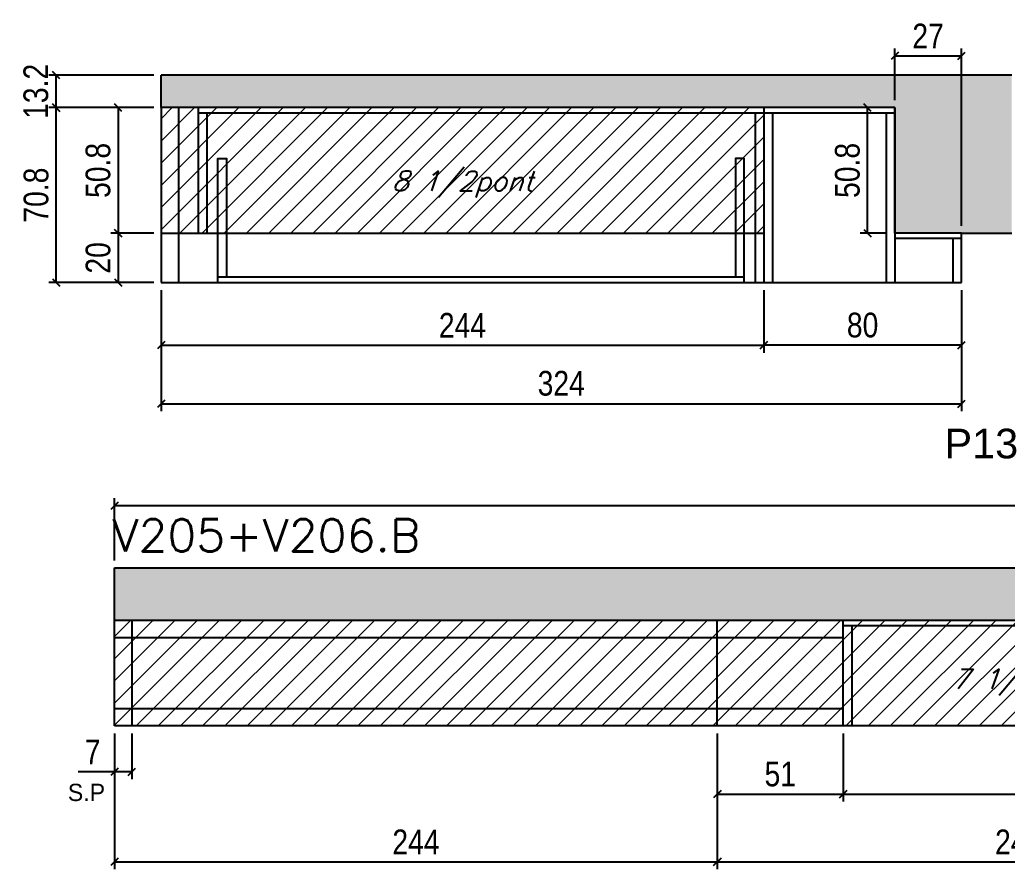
# Model space of a CAD drawing. Extents: x 137137 to 143418, y 10464 to 34486.
# Drawn here: x 140684.7 to 141084.5, y 32753.4 to 33097.2 of the extents above; entities that cross this region are included whole.
import ezdxf

# ---------------------------------------------------------------- set-up
doc = ezdxf.new("R2010")
doc.units = 0
for name, color, linetype in [('5', 5, 'Continuous'), ('COTA', 241, 'Continuous'), ('Painéis', 200, 'Continuous'), ('SARR_2.2x7', 40, 'Continuous'), ('SARR_3.5x7', 81, 'Continuous'), ('texto', 7, 'Continuous')]:
    doc.layers.add(name, color=color, linetype=linetype)
for name, color, linetype, lineweight in [('CHAPA REAPROV', 6, 'Continuous', 13), ('Hachura', 251, 'Continuous', 9), ('Texto Seção', 7, 'Continuous', 15)]:
    doc.layers.add(name, color=color, linetype=linetype, lineweight=lineweight)
doc.styles.add('COTA TECNICA', font='techl___.ttf', dxfattribs={"height": 10})
doc.styles.add('REGUA-120', font='ROMANS.shx', dxfattribs={"height": 15})
doc.styles.add('Romans', font='romans.shx')
doc.styles.add('ROMAS860', font='ROMAS860.SHX')
doc.styles.get("Standard").update_dxf_attribs({"font": 'arial.ttf'})
doc.dimstyles.new('PAINEL', dxfattribs={"dimtxt": 10, "dimasz": 3, "dimexe": 3, "dimexo": 3, "dimgap": 3, "dimtad": 1, "dimdec": 1, "dimzin": 12, "dimdsep": 46, "dimtxsty": 'COTA TECNICA', "dimblk1": 'OBLIQUE', "dimblk2": 'OBLIQUE', "dimsah": 1, "dimcen": 0.9, "dimclrd": 4, "dimclre": 4, "dimclrt": 240, "dimadec": 1, "dimazin": 3, "dimtfac": 1, "dimtdec": 1, "dimtmove": 0, "dimatfit": 3, "dimfxl": 1, "dimtolj": 1, "dimtzin": 12, "dimarcsym": 0})
pattern_1 = [(45, (257.494, -7.6755), (-4.49012806, 4.49012806), [])]

# ---------------------------------------------------------------- blocks, each defined once
blk = doc.blocks.new('_Oblique')
at = {"color": 0, "linetype": 'ByBlock', "lineweight": -2}
blk.add_line((-0.5, -0.5), (0.5, 0.5), dxfattribs=at)
blk = doc.blocks.new('*D202')
at = {"layer": 'COTA', "color": 4, "linetype": 'ByBlock', "lineweight": -2, "transparency": 16777216}
for p, q in [((140723.15, 32808.37), (140723.15, 32753.37)), ((140967.15, 32808.37), (140967.15, 32753.37)), ((140723.15, 32756.37), (140967.15, 32756.37))]:
    blk.add_line(p, q, dxfattribs=at)
at = {"layer": 'Defpoints', "color": 0, "linetype": 'ByBlock', "transparency": 16777216}
for p in [(140723.15, 32811.37), (140967.15, 32811.37), (140967.15, 32756.37)]:
    blk.add_point(p, dxfattribs=at)
at = {"layer": 'COTA', "color": 4, "linetype": 'ByBlock', "lineweight": -2, "transparency": 16777216, "xscale": 3, "yscale": 3, "zscale": 3, "rotation": 180}
blk.add_blockref('_Oblique', (140723.15, 32756.37), dxfattribs=at)
at = {"layer": 'COTA', "color": 4, "linetype": 'ByBlock', "lineweight": -2, "transparency": 16777216, "xscale": 3, "yscale": 3, "zscale": 3}
blk.add_blockref('_Oblique', (140967.15, 32756.37), dxfattribs=at)
at = {"layer": 'COTA', "color": 240, "linetype": 'ByBlock', "transparency": 16777216, "insert": (140845.15, 32764.45), "char_height": 10, "attachment_point": 5, "style": 'COTA TECNICA'}
blk.add_mtext('\\A1;244', dxfattribs=at)
blk = doc.blocks.new('*D203')
at = {"layer": 'COTA', "color": 4, "linetype": 'ByBlock', "lineweight": -2, "transparency": 16777216}
for p, q in [((140967.15, 32808.37), (140967.15, 32753.37)), ((141211.15, 32808.37), (141211.15, 32753.37)), ((140967.15, 32756.37), (141211.15, 32756.37))]:
    blk.add_line(p, q, dxfattribs=at)
at = {"layer": 'Defpoints', "color": 0, "linetype": 'ByBlock', "transparency": 16777216}
for p in [(140967.15, 32811.37), (141211.15, 32811.37), (141211.15, 32756.37)]:
    blk.add_point(p, dxfattribs=at)
at = {"layer": 'COTA', "color": 4, "linetype": 'ByBlock', "lineweight": -2, "transparency": 16777216, "xscale": 3, "yscale": 3, "zscale": 3, "rotation": 180}
blk.add_blockref('_Oblique', (140967.15, 32756.37), dxfattribs=at)
at = {"layer": 'COTA', "color": 4, "linetype": 'ByBlock', "lineweight": -2, "transparency": 16777216, "xscale": 3, "yscale": 3, "zscale": 3}
blk.add_blockref('_Oblique', (141211.15, 32756.37), dxfattribs=at)
at = {"layer": 'COTA', "color": 240, "linetype": 'ByBlock', "transparency": 16777216, "insert": (141089.15, 32764.45), "char_height": 10, "attachment_point": 5, "style": 'COTA TECNICA'}
blk.add_mtext('\\A1;244', dxfattribs=at)
blk = doc.blocks.new('*D41')
at = {"layer": 'COTA', "color": 4, "linetype": 'ByBlock', "lineweight": -2, "transparency": 16777216}
for p, q in [((140741.97, 32987.8), (140741.97, 32938.77)), ((141065.97, 32987.8), (141065.97, 32938.77)), ((140741.97, 32941.77), (141065.97, 32941.77))]:
    blk.add_line(p, q, dxfattribs=at)
at = {"layer": 'Defpoints', "color": 0, "linetype": 'ByBlock', "transparency": 16777216}
for p in [(140741.97, 32990.8), (141065.97, 32990.8), (141065.97, 32941.77)]:
    blk.add_point(p, dxfattribs=at)
at = {"layer": 'COTA', "color": 4, "linetype": 'ByBlock', "lineweight": -2, "transparency": 16777216, "xscale": 3, "yscale": 3, "zscale": 3, "rotation": 180}
blk.add_blockref('_Oblique', (140741.97, 32941.77), dxfattribs=at)
at = {"layer": 'COTA', "color": 4, "linetype": 'ByBlock', "lineweight": -2, "transparency": 16777216, "xscale": 3, "yscale": 3, "zscale": 3}
blk.add_blockref('_Oblique', (141065.97, 32941.77), dxfattribs=at)
at = {"layer": 'COTA', "color": 240, "linetype": 'ByBlock', "transparency": 16777216, "insert": (140903.97, 32949.99), "char_height": 10, "attachment_point": 5, "style": 'COTA TECNICA'}
blk.add_mtext('\\A1;324', dxfattribs=at)
blk = doc.blocks.new('*D42')
at = {"layer": 'COTA', "color": 4, "linetype": 'ByBlock', "lineweight": -2, "transparency": 16777216}
for p, q in [((140985.97, 32987.8), (140985.97, 32962.44)), ((141065.97, 32987.8), (141065.97, 32962.44)), ((141065.97, 32965.44), (140985.97, 32965.44))]:
    blk.add_line(p, q, dxfattribs=at)
at = {"layer": 'Defpoints', "color": 0, "linetype": 'ByBlock', "transparency": 16777216}
for p in [(140985.97, 32990.8), (141065.97, 32990.8), (140985.97, 32965.44)]:
    blk.add_point(p, dxfattribs=at)
at = {"layer": 'COTA', "color": 4, "linetype": 'ByBlock', "lineweight": -2, "transparency": 16777216, "xscale": 3, "yscale": 3, "zscale": 3, "rotation": 180}
blk.add_blockref('_Oblique', (140985.97, 32965.44), dxfattribs=at)
at = {"layer": 'COTA', "color": 4, "linetype": 'ByBlock', "lineweight": -2, "transparency": 16777216, "xscale": 3, "yscale": 3, "zscale": 3}
blk.add_blockref('_Oblique', (141065.97, 32965.44), dxfattribs=at)
at = {"layer": 'COTA', "color": 240, "linetype": 'ByBlock', "transparency": 16777216, "insert": (141025.97, 32973.56), "char_height": 10, "attachment_point": 5, "style": 'COTA TECNICA'}
blk.add_mtext('\\A1;80', dxfattribs=at)
blk = doc.blocks.new('*D19')
at = {"layer": 'COTA', "color": 4, "linetype": 'ByBlock', "lineweight": -2, "transparency": 16777216}
for p, q in [((140738.97, 33061.6), (140721.6, 33061.6)), ((140724.6, 33061.6), (140724.6, 33010.8)), ((140738.97, 33010.8), (140721.6, 33010.8))]:
    blk.add_line(p, q, dxfattribs=at)
at = {"layer": 'Defpoints', "color": 0, "linetype": 'ByBlock', "transparency": 16777216}
for p in [(140741.97, 33061.6), (140724.6, 33010.8), (140741.97, 33010.8)]:
    blk.add_point(p, dxfattribs=at)
at = {"layer": 'COTA', "color": 4, "linetype": 'ByBlock', "lineweight": -2, "transparency": 16777216, "xscale": 3, "yscale": 3, "zscale": 3}
for p, rotation in [((140724.6, 33061.6), 90), ((140724.6, 33010.8), 270)]:
    blk.add_blockref('_Oblique', p, dxfattribs=dict(at, rotation=rotation))
at = {"layer": 'COTA', "color": 240, "linetype": 'ByBlock', "transparency": 16777216, "insert": (140716.47, 33036.2), "char_height": 10, "attachment_point": 5, "rotation": 90, "style": 'COTA TECNICA'}
blk.add_mtext('\\A1;50.8', dxfattribs=at)
blk = doc.blocks.new('*D20')
at = {"layer": 'COTA', "color": 4, "linetype": 'ByBlock', "lineweight": -2, "transparency": 16777216}
for p, q in [((140738.97, 33074.8), (140696.53, 33074.8)), ((140699.53, 33061.6), (140699.53, 33074.8)), ((140738.97, 33061.6), (140696.53, 33061.6))]:
    blk.add_line(p, q, dxfattribs=at)
at = {"layer": 'Defpoints', "color": 0, "linetype": 'ByBlock', "transparency": 16777216}
for p in [(140699.53, 33074.8), (140741.97, 33074.8), (140741.97, 33061.6)]:
    blk.add_point(p, dxfattribs=at)
at = {"layer": 'COTA', "color": 4, "linetype": 'ByBlock', "lineweight": -2, "transparency": 16777216, "xscale": 3, "yscale": 3, "zscale": 3}
for p, rotation in [((140699.53, 33074.8), 90), ((140699.53, 33061.6), 270)]:
    blk.add_blockref('_Oblique', p, dxfattribs=dict(at, rotation=rotation))
at = {"layer": 'COTA', "color": 240, "linetype": 'ByBlock', "transparency": 16777216, "insert": (140691.31, 33068.2), "char_height": 10, "attachment_point": 5, "rotation": 90, "style": 'COTA TECNICA'}
blk.add_mtext('\\A1;13.2', dxfattribs=at)
blk = doc.blocks.new('*D21')
at = {"layer": 'COTA', "color": 4, "linetype": 'ByBlock', "lineweight": -2, "transparency": 16777216}
for p, q in [((140730.15, 32808.37), (140730.15, 32789.8)), ((140723.15, 32794.37), (140723.15, 32789.8)), ((140723.15, 32792.8), (140708.42, 32792.8)), ((140730.15, 32792.8), (140723.15, 32792.8))]:
    blk.add_line(p, q, dxfattribs=at)
at = {"layer": 'Defpoints', "color": 0, "linetype": 'ByBlock', "transparency": 16777216}
for p in [(140730.15, 32811.37), (140723.15, 32797.37), (140723.15, 32792.8)]:
    blk.add_point(p, dxfattribs=at)
at = {"layer": 'COTA', "color": 4, "linetype": 'ByBlock', "lineweight": -2, "transparency": 16777216, "xscale": 3, "yscale": 3, "zscale": 3, "rotation": 180}
blk.add_blockref('_Oblique', (140723.15, 32792.8), dxfattribs=at)
at = {"layer": 'COTA', "color": 4, "linetype": 'ByBlock', "lineweight": -2, "transparency": 16777216, "xscale": 3, "yscale": 3, "zscale": 3}
blk.add_blockref('_Oblique', (140730.15, 32792.8), dxfattribs=at)
at = {"layer": 'COTA', "color": 240, "linetype": 'ByBlock', "transparency": 16777216, "insert": (140714.28, 32800.87), "char_height": 10, "attachment_point": 5, "style": 'COTA TECNICA'}
blk.add_mtext('\\A1;7', dxfattribs=at)
blk = doc.blocks.new('*D120')
at = {"layer": 'COTA', "color": 4, "linetype": 'ByBlock', "lineweight": -2, "transparency": 16777216}
for p, q in [((140967.15, 32808.37), (140967.15, 32780.75)), ((141018.15, 32808.37), (141018.15, 32780.75)), ((140967.15, 32783.75), (141018.15, 32783.75))]:
    blk.add_line(p, q, dxfattribs=at)
at = {"layer": 'Defpoints', "color": 0, "linetype": 'ByBlock', "transparency": 16777216}
for p in [(140967.15, 32811.37), (141018.15, 32811.37), (141018.15, 32783.75)]:
    blk.add_point(p, dxfattribs=at)
at = {"layer": 'COTA', "color": 4, "linetype": 'ByBlock', "lineweight": -2, "transparency": 16777216, "xscale": 3, "yscale": 3, "zscale": 3, "rotation": 180}
blk.add_blockref('_Oblique', (140967.15, 32783.75), dxfattribs=at)
at = {"layer": 'COTA', "color": 4, "linetype": 'ByBlock', "lineweight": -2, "transparency": 16777216, "xscale": 3, "yscale": 3, "zscale": 3}
blk.add_blockref('_Oblique', (141018.15, 32783.75), dxfattribs=at)
at = {"layer": 'COTA', "color": 240, "linetype": 'ByBlock', "transparency": 16777216, "insert": (140992.65, 32791.86), "char_height": 10, "attachment_point": 5, "style": 'COTA TECNICA'}
blk.add_mtext('\\A1;51', dxfattribs=at)
blk = doc.blocks.new('*D121')
at = {"layer": 'COTA', "color": 4, "linetype": 'ByBlock', "lineweight": -2, "transparency": 16777216}
for p, q in [((141018.15, 32808.37), (141018.15, 32780.75)), ((141211.15, 32808.37), (141211.15, 32780.75)), ((141018.15, 32783.75), (141211.15, 32783.75))]:
    blk.add_line(p, q, dxfattribs=at)
at = {"layer": 'Defpoints', "color": 0, "linetype": 'ByBlock', "transparency": 16777216}
for p in [(141018.15, 32811.37), (141211.15, 32811.37), (141211.15, 32783.75)]:
    blk.add_point(p, dxfattribs=at)
at = {"layer": 'COTA', "color": 4, "linetype": 'ByBlock', "lineweight": -2, "transparency": 16777216, "xscale": 3, "yscale": 3, "zscale": 3, "rotation": 180}
blk.add_blockref('_Oblique', (141018.15, 32783.75), dxfattribs=at)
at = {"layer": 'COTA', "color": 4, "linetype": 'ByBlock', "lineweight": -2, "transparency": 16777216, "xscale": 3, "yscale": 3, "zscale": 3}
blk.add_blockref('_Oblique', (141211.15, 32783.75), dxfattribs=at)
at = {"layer": 'COTA', "color": 240, "linetype": 'ByBlock', "transparency": 16777216, "insert": (141114.65, 32792), "char_height": 10, "attachment_point": 5, "style": 'COTA TECNICA'}
blk.add_mtext('\\A1;193', dxfattribs=at)
blk = doc.blocks.new('*D5424')
at = {"layer": 'COTA', "color": 4, "lineweight": -2, "transparency": 16777216}
for p, q in [((140741.97, 32987.8), (140741.97, 32962.44)), ((140985.97, 32987.8), (140985.97, 32962.44)), ((140741.97, 32965.44), (140985.97, 32965.44))]:
    blk.add_line(p, q, dxfattribs=at)
at = {"layer": 'Defpoints', "color": 0, "transparency": 16777216}
for p in [(140741.97, 32990.8), (140985.97, 32990.8), (140985.97, 32965.44)]:
    blk.add_point(p, dxfattribs=at)
at = {"layer": 'COTA', "color": 4, "lineweight": -2, "transparency": 16777216, "xscale": 3, "yscale": 3, "zscale": 3, "rotation": 180}
blk.add_blockref('_Oblique', (140741.97, 32965.44), dxfattribs=at)
at = {"layer": 'COTA', "color": 4, "lineweight": -2, "transparency": 16777216, "xscale": 3, "yscale": 3, "zscale": 3}
blk.add_blockref('_Oblique', (140985.97, 32965.44), dxfattribs=at)
at = {"layer": 'COTA', "color": 240, "transparency": 16777216, "insert": (140863.97, 32973.51), "char_height": 10, "attachment_point": 5, "style": 'COTA TECNICA'}
blk.add_mtext('\\A1;244', dxfattribs=at)
blk = doc.blocks.new('*D5425')
at = {"layer": 'COTA', "color": 4, "lineweight": -2, "transparency": 16777216}
for p, q in [((141038.97, 33064.6), (141038.97, 33085.54)), ((141038.97, 33082.54), (141065.97, 33082.54)), ((141065.97, 33013.8), (141065.97, 33085.54))]:
    blk.add_line(p, q, dxfattribs=at)
at = {"layer": 'Defpoints', "color": 0, "transparency": 16777216}
for p in [(141065.97, 33082.54), (141038.97, 33061.6), (141065.97, 33010.8)]:
    blk.add_point(p, dxfattribs=at)
at = {"layer": 'COTA', "color": 4, "lineweight": -2, "transparency": 16777216, "xscale": 3, "yscale": 3, "zscale": 3, "rotation": 180}
blk.add_blockref('_Oblique', (141038.97, 33082.54), dxfattribs=at)
at = {"layer": 'COTA', "color": 4, "lineweight": -2, "transparency": 16777216, "xscale": 3, "yscale": 3, "zscale": 3}
blk.add_blockref('_Oblique', (141065.97, 33082.54), dxfattribs=at)
at = {"layer": 'COTA', "color": 240, "transparency": 16777216, "insert": (141052.47, 33090.61), "char_height": 10, "attachment_point": 5, "style": 'COTA TECNICA'}
blk.add_mtext('\\A1;27', dxfattribs=at)
blk = doc.blocks.new('*D5427')
at = {"layer": 'COTA', "color": 4, "lineweight": -2, "transparency": 16777216}
for p, q in [((141035.97, 33061.6), (141024.98, 33061.6)), ((141027.98, 33010.8), (141027.98, 33061.6)), ((141035.97, 33010.8), (141024.98, 33010.8))]:
    blk.add_line(p, q, dxfattribs=at)
at = {"layer": 'Defpoints', "color": 0, "transparency": 16777216}
for p in [(141027.98, 33061.6), (141038.97, 33061.6), (141038.97, 33010.8)]:
    blk.add_point(p, dxfattribs=at)
at = {"layer": 'COTA', "color": 4, "lineweight": -2, "transparency": 16777216, "xscale": 3, "yscale": 3, "zscale": 3}
for p, rotation in [((141027.98, 33061.6), 90), ((141027.98, 33010.8), 270)]:
    blk.add_blockref('_Oblique', p, dxfattribs=dict(at, rotation=rotation))
at = {"layer": 'COTA', "color": 240, "transparency": 16777216, "insert": (141019.85, 33036.2), "char_height": 10, "attachment_point": 5, "rotation": 90, "style": 'COTA TECNICA'}
blk.add_mtext('\\A1;50.8', dxfattribs=at)
blk = doc.blocks.new('*D5449')
at = {"layer": 'COTA', "color": 4, "lineweight": -2, "transparency": 16777216}
for p, q in [((140738.97, 33010.8), (140721.6, 33010.8)), ((140724.6, 33010.8), (140724.6, 32990.8)), ((140738.97, 32990.8), (140721.6, 32990.8))]:
    blk.add_line(p, q, dxfattribs=at)
at = {"layer": 'Defpoints', "color": 0, "transparency": 16777216}
for p in [(140741.97, 33010.8), (140724.6, 32990.8), (140741.97, 32990.8)]:
    blk.add_point(p, dxfattribs=at)
at = {"layer": 'COTA', "color": 4, "lineweight": -2, "transparency": 16777216, "xscale": 3, "yscale": 3, "zscale": 3}
for p, rotation in [((140724.6, 33010.8), 90), ((140724.6, 32990.8), 270)]:
    blk.add_blockref('_Oblique', p, dxfattribs=dict(at, rotation=rotation))
at = {"layer": 'COTA', "color": 240, "transparency": 16777216, "insert": (140716.5, 33000.8), "char_height": 10, "attachment_point": 5, "rotation": 90, "style": 'COTA TECNICA'}
blk.add_mtext('\\A1;20', dxfattribs=at)
blk = doc.blocks.new('*D5450')
at = {"layer": 'COTA', "color": 4, "lineweight": -2, "transparency": 16777216}
for p, q in [((140738.97, 33061.6), (140696.53, 33061.6)), ((140699.53, 32990.8), (140699.53, 33061.6)), ((140738.97, 32990.8), (140696.53, 32990.8))]:
    blk.add_line(p, q, dxfattribs=at)
at = {"layer": 'Defpoints', "color": 0, "transparency": 16777216}
for p in [(140699.53, 33061.6), (140741.97, 33061.6), (140741.97, 32990.8)]:
    blk.add_point(p, dxfattribs=at)
at = {"layer": 'COTA', "color": 4, "lineweight": -2, "transparency": 16777216, "xscale": 3, "yscale": 3, "zscale": 3}
for p, rotation in [((140699.53, 33061.6), 90), ((140699.53, 32990.8), 270)]:
    blk.add_blockref('_Oblique', p, dxfattribs=dict(at, rotation=rotation))
at = {"layer": 'COTA', "color": 240, "transparency": 16777216, "insert": (140691.4, 33026.2), "char_height": 10, "attachment_point": 5, "rotation": 90, "style": 'COTA TECNICA'}
blk.add_mtext('\\A1;70.8', dxfattribs=at)
blk = doc.blocks.new('*D6315')
at = {"layer": 'CHAPA REAPROV', "color": 4, "lineweight": -2, "ltscale": 25, "transparency": 16777216}
for p, q in [((140723.15, 32878.37), (140723.15, 32903.5)), ((141699.15, 32878.37), (141699.15, 32903.5)), ((141699.15, 32900.5), (140723.15, 32900.5))]:
    blk.add_line(p, q, dxfattribs=at)
at = {"layer": 'Defpoints', "color": 0, "ltscale": 25, "transparency": 16777216}
for p in [(140723.15, 32900.5), (140723.15, 32875.37), (141699.15, 32875.37)]:
    blk.add_point(p, dxfattribs=at)
at = {"layer": 'CHAPA REAPROV', "color": 4, "lineweight": -2, "ltscale": 25, "transparency": 16777216, "xscale": 3, "yscale": 3, "zscale": 3, "rotation": 180}
blk.add_blockref('_Oblique', (140723.15, 32900.5), dxfattribs=at)
at = {"layer": 'CHAPA REAPROV', "color": 4, "lineweight": -2, "ltscale": 25, "transparency": 16777216, "xscale": 3, "yscale": 3, "zscale": 3}
blk.add_blockref('_Oblique', (141699.15, 32900.5), dxfattribs=at)
at = {"layer": 'CHAPA REAPROV', "color": 240, "ltscale": 25, "transparency": 16777216, "insert": (141211.15, 32908.63), "char_height": 10, "attachment_point": 5, "style": 'COTA TECNICA'}
blk.add_mtext('\\A1;976', dxfattribs=at)

msp = doc.modelspace()

# ---------------------------------------------------------------- hatches: boundary and pattern name
at = {"layer": 'COTA', "linetype": 'ByBlock'}
h = msp.add_hatch(dxfattribs=at)
h.set_pattern_fill('AR-CONC', color=256, scale=0.03)
h.set_pattern_definition([(50, (0, 15.294), (5.46554007, -0.47817257), [0.5715, -6.2865]), (355, (0, 15.294), (-1.05730264, 5.73170536), [0.4572, -5.02921753]), (100.4514447, (0.4555, 15.254), (4.40823741, 5.25353256), [0.48570026, -5.34270734]), (46.1842, (0, 16.818), (8.13237123, -1.26126984), [0.85725, -9.42975]), (96.6355576, (0.678, 16.713), (7.122124, 7.42278374), [0.7285507, -8.01406824]), (351.184151, (0, 16.818), (7.122124, 7.42278374), [0.685799, -7.54379196]), (21, (0.762, 16.437), (4.54843174, -3.06795595), [0.5715, -6.2865]), (326, (0.762, 16.437), (1.85406085, 5.52563898), [0.4572, -5.0292]), (71.451445, (1.141, 16.1813), (6.40249258, 2.45768307), [0.48570026, -5.34269813]), (37.5, (0, 15.294), (0.092658098, 2.536651166), [0, -4.96824, 0, -5.1054, 0, -5.04825]), (7.5, (0, 15.294), (2.004589875, 3.005417245), [0, -2.91084, 0, -4.85394, 0, -1.92405]), (327.5, (-1.6993, 15.294), (4.067717855, -0.17186232), [0, -1.905, 0, -5.9436, 0, -7.8867]), (317.5, (-2.4613, 15.294), (4.44387544, 0.76279473), [0, -2.4765, 0, -3.94716, 0, -5.6007])])
h.paths.add_polyline_path([(141038.97, 33010.8), (141065.97, 33010.8), (141086.37, 33010.8), (141086.37, 33074.8), (140741.97, 33074.8), (140741.97, 33061.6), (141038.97, 33061.6)])
h = msp.add_hatch(dxfattribs=at)
h.set_pattern_fill('AR-CONC', color=256, scale=0.03)
h.paths.add_polyline_path([(141699.15, 32875.37), (140723.15, 32875.37), (140723.15, 32854.17), (141699.15, 32854.17)])
at = {"layer": 'Hachura', "linetype": 'ByBlock'}
h = msp.add_hatch(dxfattribs=at)
h.set_pattern_fill('ANSI31', color=256, scale=2)
h.set_pattern_definition([(45, (0, 15.294), (-4.49012806, 4.49012806), [])])
h.paths.add_polyline_path([(140985.97, 33061.6), (140741.97, 33061.6), (140741.97, 33010.8), (140985.97, 33010.8)])
h.paths.add_polyline_path([(140823.66, 33022.64), (140897.76, 33022.64), (140903.26, 33038.61), (140829.16, 33038.61)], flags=24)
h = msp.add_hatch(dxfattribs=at)
h.set_pattern_fill('ANSI31', color=256, scale=2)
h.set_pattern_definition(pattern_1)
h.paths.add_polyline_path([(140967.15, 32854.17), (140723.15, 32854.17), (140723.15, 32811.37), (140967.15, 32811.37)])
h = msp.add_hatch(dxfattribs=at)
h.set_pattern_fill('ANSI31', color=256, scale=2)
h.set_pattern_definition(pattern_1)
h.paths.add_polyline_path([(141018.15, 32854.17), (140967.15, 32854.17), (140967.15, 32811.37), (141018.15, 32811.37)])
h = msp.add_hatch(dxfattribs=at)
h.set_pattern_fill('ANSI31', color=256, scale=2)
h.set_pattern_definition(pattern_1)
h.paths.add_polyline_path([(141211.15, 32854.17), (141018.15, 32854.17), (141018.15, 32811.37), (141211.15, 32811.37)])
h.paths.add_polyline_path([(141053.99, 32821.04), (141121.61, 32821.04), (141127.11, 32837.01), (141059.49, 32837.01)], flags=24)

# ---------------------------------------------------------------- linework, layer by layer
at = {"layer": 'COTA', "linetype": 'ByBlock'}
for p, q in [((141086.37, 33074.8), (140741.97, 33074.8)), ((140741.97, 33061.6), (140741.97, 33074.8)), ((141065.97, 33010.8), (141086.37, 33010.8)), ((140723.15, 32875.37), (141699.15, 32875.37)), ((140723.15, 32854.17), (140723.15, 32875.37)), ((141018.15, 32811.37), (141018.15, 32854.17))]:
    msp.add_line(p, q, dxfattribs=at)
at = {"layer": 'Painéis', "linetype": 'ByBlock'}
for p, q in [((140741.97, 33061.6), (140741.97, 33010.8)), ((141038.97, 33061.6), (140741.97, 33061.6)), ((140985.97, 33061.6), (140985.97, 32990.8)), ((141038.97, 33010.8), (141038.97, 33061.6)), ((140741.97, 33010.8), (140985.97, 33010.8)), ((141065.97, 33010.8), (141038.97, 33010.8)), ((141065.97, 32990.8), (141065.97, 33010.8)), ((140723.15, 32811.37), (140723.15, 32854.17)), ((140723.15, 32854.17), (141699.15, 32854.17)), ((140967.15, 32811.37), (140967.15, 32854.17)), ((141211.15, 32811.37), (140723.15, 32811.37))]:
    msp.add_line(p, q, dxfattribs=at)
at = {"layer": 'Painéis'}
for p, q in [((140741.97, 33010.8), (140741.97, 32990.8)), ((140741.97, 32990.8), (141065.97, 32990.8))]:
    msp.add_line(p, q, dxfattribs=at)
at = {"layer": 'SARR_2.2x7', "linetype": 'Continuous'}
for p, q in [((140748.97, 33061.6), (140748.97, 33010.8)), ((140985.97, 33059.4), (140756.97, 33059.4)), ((141038.97, 33059.4), (140985.97, 33059.4)), ((140748.97, 33010.8), (140748.97, 32990.8)), ((141065.97, 33008.6), (141038.97, 33008.6)), ((140977.97, 32993), (140764.97, 32993)), ((140730.15, 32854.17), (140730.15, 32811.37)), ((141018.15, 32851.97), (141211.15, 32851.97))]:
    msp.add_line(p, q, dxfattribs=at)
for points in [[(140723.15, 32847.17), (140967.15, 32847.17)], [(140967.15, 32847.17), (140967.15, 32847.17), (141018.15, 32847.17)], [(140723.15, 32818.37), (140967.15, 32818.37)], [(140967.15, 32818.37), (140967.15, 32818.37), (141018.15, 32818.37)]]:
    msp.add_lwpolyline(points, dxfattribs=at)
at = {"layer": 'SARR_3.5x7'}
for p, q in [((140756.97, 33061.6), (140756.97, 33010.8)), ((140760.47, 33059.4), (140760.47, 33010.8)), ((140982.47, 33059.4), (140982.47, 32990.8)), ((140989.47, 33059.4), (140989.47, 32990.8)), ((141035.47, 33059.4), (141035.47, 32990.8)), ((141038.97, 33061.6), (141038.97, 32990.8)), ((141062.47, 33008.6), (141062.47, 32990.8)), ((141021.65, 32851.97), (141021.65, 32811.37))]:
    msp.add_line(p, q, dxfattribs=at)
for points in [[(140764.97, 32990.8), (140764.97, 33041), (140768.47, 33041), (140768.47, 32993)], [(140977.97, 32990.8), (140977.97, 33041), (140974.47, 33041), (140974.47, 32993)]]:
    msp.add_lwpolyline(points, dxfattribs=at)

# ---------------------------------------------------------------- texts
at = {"layer": '5', "linetype": 'Continuous'}
msp.add_text('P13', height=12, rotation=0, dxfattribs=at).set_placement((141059.13, 32919.66))
at = {"layer": 'texto', "color": 2, "char_height": 8, "attachment_point": 5, "style": 'Romans'}
for s, insert in [('{\\Q19;\\C256;8 1/2pont}', (140863.96, 33030.63)), ('{\\Q19;\\C256;7 1/2pont}', (141090.86, 32829.03))]:
    msp.add_mtext(s, dxfattribs=dict(at, insert=insert))
at = {"layer": 'texto', "color": 4, "insert": (140711.75, 32784.42), "char_height": 7, "attachment_point": 5, "style": 'ROMAS860'}
msp.add_mtext('S.P', dxfattribs=at)
at = {"layer": 'Texto Seção', "style": 'REGUA-120', "width": 1.05}
msp.add_text('V205+V206.B', height=13, dxfattribs=at).set_placement((140722.28, 32882))

# ---------------------------------------------------------------- dimensions: what is measured, and where the dimension line sits
at = {"layer": 'CHAPA REAPROV', "ltscale": 25}
dim = msp.add_linear_dim(base=(140723.15, 32900.5), p1=(141699.15, 32875.37), p2=(140723.15, 32875.37), dimstyle='PAINEL', dxfattribs=at)
dim.commit()
dim.dimension.update_dxf_attribs({"geometry": '*D6315', "text_midpoint": (141211.15, 32908.63)})
at = {"layer": 'COTA'}
for base, p1, p2, picture, middle in [((141065.97, 33082.54), (141038.97, 33061.6), (141065.97, 33010.8), '*D5425', (141052.47, 33090.61)), ((140985.97, 32965.44), (140741.97, 32990.8), (140985.97, 32990.8), '*D5424', (140863.97, 32973.51))]:
    dim = msp.add_linear_dim(base=base, p1=p1, p2=p2, dimstyle='PAINEL', dxfattribs=at)
    dim.commit()
    dim.dimension.update_dxf_attribs({"geometry": picture, "text_midpoint": middle})
at = {"layer": 'COTA', "linetype": 'ByBlock'}
dim = msp.add_linear_dim(base=(140699.53, 33074.8), p1=(140741.97, 33061.6), p2=(140741.97, 33074.8), angle=90, dimstyle='PAINEL', dxfattribs=at)
dim.commit()
dim.dimension.update_dxf_attribs({"geometry": '*D20', "text_midpoint": (140699.53, 33068.2), "dimtype": 160})
at = {"layer": 'COTA'}
for base, p1, p2, picture, middle in [((140699.53, 33061.6), (140741.97, 32990.8), (140741.97, 33061.6), '*D5450', (140691.4, 33026.2)), ((141027.98, 33061.6), (141038.97, 33010.8), (141038.97, 33061.6), '*D5427', (141019.85, 33036.2))]:
    dim = msp.add_linear_dim(base=base, p1=p1, p2=p2, angle=90, dimstyle='PAINEL', dxfattribs=at)
    dim.commit()
    dim.dimension.update_dxf_attribs({"geometry": picture, "text_midpoint": middle})
at = {"layer": 'COTA', "linetype": 'ByBlock'}
dim = msp.add_linear_dim(base=(140724.6, 33010.8), p1=(140741.97, 33061.6), p2=(140741.97, 33010.8), angle=90, dimstyle='PAINEL', dxfattribs=at)
dim.commit()
dim.dimension.update_dxf_attribs({"geometry": '*D19', "text_midpoint": (140716.47, 33036.2)})
at = {"layer": 'COTA'}
dim = msp.add_linear_dim(base=(140724.6, 32990.8), p1=(140741.97, 33010.8), p2=(140741.97, 32990.8), angle=90, dimstyle='PAINEL', dxfattribs=at)
dim.commit()
dim.dimension.update_dxf_attribs({"geometry": '*D5449', "text_midpoint": (140724.6, 33000.8), "dimtype": 160})
at = {"layer": 'COTA', "linetype": 'ByBlock'}
for base, p1, p2, picture, middle in [((141065.97, 32941.77), (140741.97, 32990.8), (141065.97, 32990.8), '*D41', (140903.97, 32949.99)), ((140985.97, 32965.44), (141065.97, 32990.8), (140985.97, 32990.8), '*D42', (141025.97, 32973.56)), ((140723.15, 32792.8), (140730.15, 32811.37), (140723.15, 32797.37), '*D21', (140714.28, 32800.87)), ((141018.15, 32783.75), (140967.15, 32811.37), (141018.15, 32811.37), '*D120', (140992.65, 32791.86))]:
    dim = msp.add_linear_dim(base=base, p1=p1, p2=p2, dimstyle='PAINEL', dxfattribs=at)
    dim.commit()
    dim.dimension.update_dxf_attribs({"geometry": picture, "text_midpoint": middle})
dim = msp.add_aligned_dim(p1=(140723.15, 32811.37), p2=(140967.15, 32811.37), distance=-55, dimstyle='PAINEL', dxfattribs=at)
dim.commit()
dim.dimension.update_dxf_attribs({"geometry": '*D202', "text_midpoint": (140845.15, 32764.45)})
dim = msp.add_linear_dim(base=(141211.15, 32756.37), p1=(140967.15, 32811.37), p2=(141211.15, 32811.37), angle=180, dimstyle='PAINEL', override={"dimtmove": 1}, dxfattribs=at)
dim.commit()
dim.dimension.update_dxf_attribs({"geometry": '*D203', "text_midpoint": (141089.15, 32764.45)})
dim = msp.add_linear_dim(base=(141211.15, 32783.75), p1=(141018.15, 32811.37), p2=(141211.15, 32811.37), dimstyle='PAINEL', override={"dimtmove": 1}, dxfattribs=at)
dim.commit()
dim.dimension.update_dxf_attribs({"geometry": '*D121', "text_midpoint": (141114.65, 32792)})

doc.saveas('drawing.dxf')
